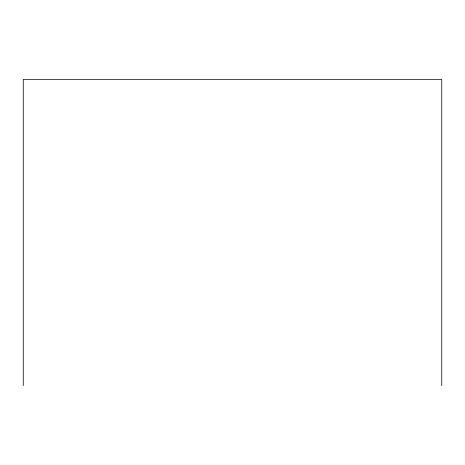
<?xml version="1.0" encoding="UTF-8"?>
<svg xmlns="http://www.w3.org/2000/svg" width="465" height="465" viewBox="0 0 465 465"><rect width="100%" height="100%" fill="white"/><g stroke="black" fill="none" stroke-linecap="round" stroke-linejoin="round"><path stroke-width="0.7" d="M441.75 385.572L441.75 79.428L23.25 79.428L23.25 385.572"/></g></svg>
